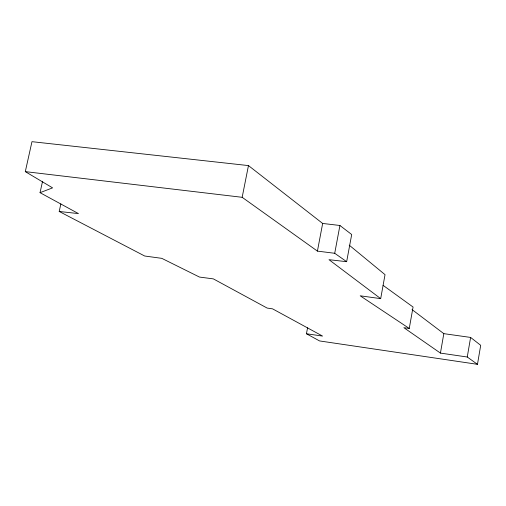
<?xml version="1.0" encoding="UTF-8"?>
<svg xmlns="http://www.w3.org/2000/svg" width="506" height="506" viewBox="0 0 506 506"><rect width="100%" height="100%" fill="white"/><g stroke="black" fill="none" stroke-linecap="round" stroke-linejoin="round"><path stroke-width="0.76" d="M470.612 337.432L480.7 345.32L477.468 364.326L467.259 357.008L470.612 337.432L443.819 333.65L412.036 309.59M467.259 357.008L440.435 353.093L443.819 333.65M440.435 353.093L403.858 327.679L409.259 328.451L413.067 307.028L383.074 285.333M409.259 328.451L360.183 295.801L380.683 298.635L385.034 274.657L349.229 245.176M380.683 298.635L328.989 259.692L346.648 261.684L351.695 234.525L339.924 225.486L322.657 223.45L248.465 165.588L31.973 141.674L25.3 171.629L52.592 187.865L40.044 192.678L42.555 181.293M346.648 261.684L334.719 253.285L339.924 225.486M334.719 253.285L317.426 251.115L322.657 223.45M477.468 364.326L319.564 340.936L306.44 333.764L307.572 327.774M317.426 251.115L242.165 197.308L248.465 165.588M306.44 333.764L322.569 336.079L272.557 308.843L267.143 308.065L213.368 278.888L199.465 277.06L161.8 258.351L144.684 256.011L59.202 211.476L60.859 203.899M59.202 211.476L78.449 213.595L40.044 192.678M25.3 171.629L242.165 197.308"/></g></svg>
